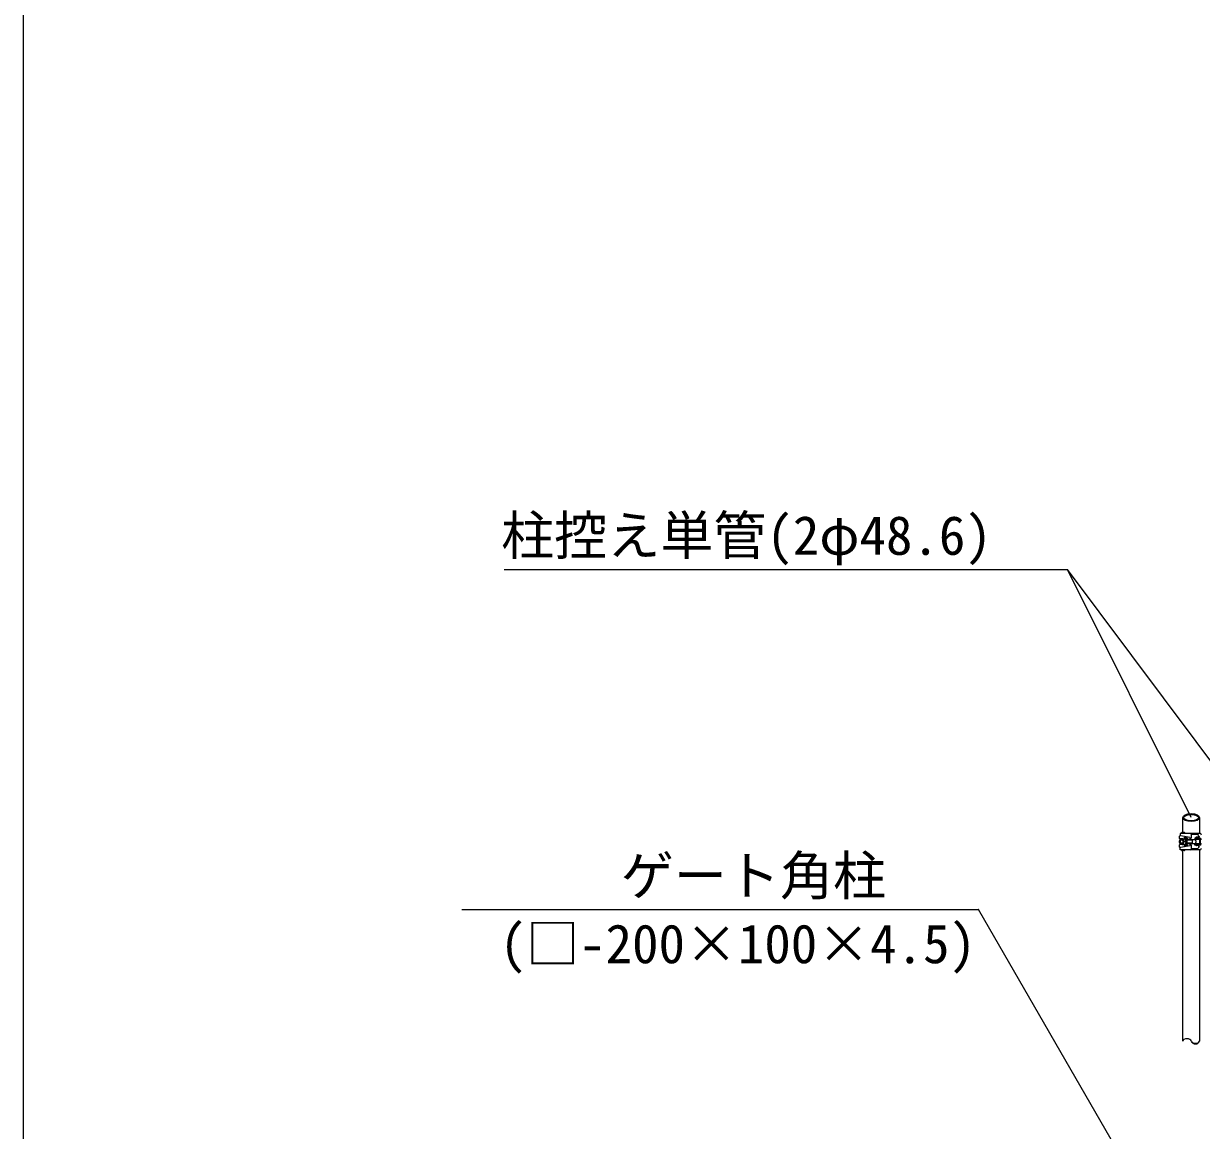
# Model space of a CAD drawing. Units: millimetres, scale not verified. Extents: x -13484 to 18716, y -23100 to 23100.
# Drawn here: x -13484 to -10074, y 9116 to 12320 of the extents above; entities that cross this region are included whole.
import ezdxf
from ezdxf.enums import TextEntityAlignment as Align

# ---------------------------------------------------------------- set-up
doc = ezdxf.new("R2010")
doc.units = ezdxf.units.MM
doc.header["$LTSCALE"] = 150
for name, color, linetype, lineweight in [('0-A_図面枠', 7, 'Continuous', 18), ('1-1_単管', 7, 'Continuous', 18), ('1-2_単管ｸﾗﾝﾌﾟ', 7, 'Continuous', 18), ('1-B_文字', 7, 'Continuous', 18)]:
    doc.layers.add(name, color=color, linetype=linetype, lineweight=lineweight)
doc.styles.add('ＭＳ ゴシック', font='')
doc.styles.get('ＭＳ ゴシック').set_extended_font_data('MS Gothic')

msp = doc.modelspace()

# ---------------------------------------------------------------- linework, layer by layer
at = {"layer": '0-A_図面枠'}
msp.add_lwpolyline([(-13484.2, 23100), (18715.8, 23100), (18715.8, 900), (-13484.2, 900)], close=True, dxfattribs=at)
at = {"layer": '1-1_単管'}
for p, q in [((-10127.8, 9978), (-10127.8, 10021.5)), ((-10079.2, 10021.5), (-10079.2, 9976)), ((-10127.8, 9374.7), (-10127.8, 9926)), ((-10079.2, 9928), (-10079.2, 9374.7))]:
    msp.add_line(p, q, dxfattribs=at)
msp.add_arc((-10091.3, 9379.1), 12.9, 200.078, 339.922, dxfattribs=at)
for centre, major_axis, ratio, start_param, end_param in [((-10103.5, 10021.5), (24.3, 0), 0.472425, 6.283185307179586, 12.566370614338759), ((-10103.2, 10021.5), (-22, 0), 0.417269, 3.141593, 9.424778), ((-10115.6, 9374.7), (-12.2, 0), 0.525605, 3.141593, 6.283185), ((-10091.3, 9374.7), (12.2, 0), 0.525605, 3.141593, 6.283185)]:
    msp.add_ellipse(centre, major_axis=major_axis, ratio=ratio, start_param=start_param, end_param=end_param, dxfattribs=at)
at = {"layer": '1-2_単管ｸﾗﾝﾌﾟ'}
for p, q in [((-10129.7, 9960), (-10135.8, 9960)), ((-10135.6, 9957), (-10135.6, 9960)), ((-10122.6, 9978), (-10130.7, 9978)), ((-10122.8, 9963), (-10122.8, 9965.1)), ((-10114.1, 9962), (-10121.6, 9964.7)), ((-10105.4, 9962), (-10105.5, 9962)), ((-10084.7, 9972.8), (-10102.1, 9972.8)), ((-10102.1, 9964.5), (-10102.1, 9972)), ((-10087.9, 9958), (-10087.9, 9958.8)), ((-10079.8, 9967.1), (-10082.4, 9964.5)), ((-10081.9, 9958), (-10081.9, 9958.8)), ((-10129.7, 9944), (-10135.8, 9944)), ((-10127.8, 9956.3), (-10134.8, 9956.3)), ((-10127.8, 9947.7), (-10134.8, 9947.7)), ((-10122.6, 9926), (-10130.7, 9926)), ((-10122.8, 9938.9), (-10122.8, 9941)), ((-10114.1, 9942), (-10121.7, 9939.3)), ((-10100.3, 9956.3), (-10116.5, 9956.3)), ((-10100.3, 9947.7), (-10116.5, 9947.7)), ((-10105.4, 9942), (-10105.5, 9942)), ((-10102.1, 9932), (-10102.1, 9939.5)), ((-10084.7, 9931.2), (-10102.1, 9931.2)), ((-10079.9, 9946), (-10089.9, 9946)), ((-10081.4, 9940.5), (-10088.4, 9940.5)), ((-10087.9, 9945.2), (-10087.9, 9946)), ((-10085.2, 9928), (-10085.2, 9928)), ((-10079.8, 9936.9), (-10083.4, 9940.5)), ((-10081.9, 9945.2), (-10081.9, 9946)), ((-10077.9, 9948), (-10077.9, 9956)), ((-10076.9, 9947), (-10076.9, 9957))]:
    msp.add_line(p, q, dxfattribs=at)
for points in [[(-10138.6, 9964.5), (-10138.6, 9964.5), (-10138.6, 9964.5), (-10138.6, 9964.5), (-10138.6, 9964.5), (-10138.6, 9964.5), (-10138.6, 9964.5)], [(-10102.2, 9972), (-10102.2, 9972), (-10102.2, 9972)], [(-10138.6, 9952), (-10138.6, 9952), (-10138.6, 9952), (-10138.6, 9952), (-10138.6, 9952), (-10138.6, 9952), (-10138.6, 9952)], [(-10138.6, 9939.5), (-10138.6, 9939.5), (-10138.6, 9939.5), (-10138.6, 9939.5), (-10138.6, 9939.5), (-10138.6, 9939.5), (-10138.6, 9939.5)], [(-10116.7, 9958.3), (-10116.7, 9958.3), (-10116.7, 9958.3), (-10116.7, 9958.2), (-10116.7, 9958.2), (-10116.7, 9958.2)], [(-10108.2, 9958.3), (-10108.2, 9958.3), (-10108.2, 9958.3), (-10108.2, 9958.2), (-10108.2, 9958.2), (-10108.2, 9958.2)], [(-10102.2, 9939.5), (-10102.2, 9939.5), (-10102.2, 9939.5), (-10102.2, 9939.5)], [(-10102.2, 9937.3), (-10102.2, 9937.2), (-10102.2, 9937.2), (-10102.2, 9937.2)], [(-10085.2, 9928), (-10085.2, 9928), (-10085.2, 9927.9), (-10085.2, 9927.9), (-10085.2, 9927.9), (-10085.2, 9927.9), (-10085.2, 9927.9), (-10085.2, 9928)], [(-10077, 9957), (-10077, 9957), (-10077, 9957), (-10077, 9957)]]:
    msp.add_lwpolyline(points, close=True, dxfattribs=at)
for points in [[(-10107, 9964), (-10133.8, 9969), (-10135.8, 9969)], [(-10078.7, 9976), (-10135.6, 9976), (-10135.6, 9969)], [(-10128.6, 9960.5), (-10128.9, 9960.5), (-10129.2, 9960.4), (-10129.4, 9960.2), (-10129.7, 9960), (-10130, 9959.7), (-10130.2, 9959.4), (-10130.4, 9959), (-10130.7, 9958.5), (-10130.9, 9958), (-10131, 9957.5), (-10131.2, 9957)], [(-10130.7, 9978), (-10130.7, 9978), (-10130.7, 9978)], [(-10130.7, 9976.1), (-10130.7, 9976.1), (-10130.7, 9976.1)], [(-10125.3, 9960.5), (-10125.5, 9959.8), (-10125.7, 9959), (-10125.9, 9958.3), (-10125.9, 9957.6), (-10126, 9956.9), (-10125.9, 9956.2), (-10125.7, 9955.5), (-10125.4, 9954.8), (-10125, 9954.1), (-10124.5, 9953.4), (-10124, 9952.7), (-10123.5, 9952), (-10117, 9952), (-10117.5, 9951.3), (-10118, 9950.6), (-10118.5, 9949.9), (-10118.9, 9949.2), (-10119.2, 9948.5), (-10119.4, 9947.7), (-10119.5, 9947.1), (-10119.4, 9946.4), (-10119.4, 9945.7), (-10119.2, 9945), (-10119, 9944.2), (-10118.8, 9943.5), (-10128.6, 9943.5), (-10128.3, 9943.5), (-10128.1, 9943.6), (-10127.8, 9943.8), (-10127.5, 9944), (-10127.3, 9944.3), (-10127.1, 9944.7), (-10126.8, 9945), (-10126.6, 9945.5), (-10126.4, 9946), (-10126.2, 9946.5), (-10126.1, 9947.1)], [(-10126.1, 9956.9), (-10126.2, 9957.5), (-10126.4, 9958), (-10126.6, 9958.5), (-10126.8, 9959), (-10127.1, 9959.4), (-10127.3, 9959.7), (-10127.5, 9960), (-10127.8, 9960.2), (-10128.1, 9960.4), (-10128.3, 9960.5), (-10128.6, 9960.5), (-10118.8, 9960.5), (-10118.5, 9960.1), (-10118.3, 9959.5), (-10118.1, 9959), (-10117.9, 9958.3), (-10117.6, 9957.6), (-10117.5, 9956.9), (-10117.3, 9956.2), (-10117.2, 9955.4), (-10117.1, 9954.6), (-10117.1, 9953.7), (-10117, 9952.9), (-10117, 9952), (-10117, 9951.2), (-10117.1, 9950.3), (-10117.1, 9949.5), (-10117.2, 9948.7), (-10117.3, 9947.9), (-10117.5, 9947.1), (-10117.6, 9946.4), (-10117.8, 9945.7), (-10118.1, 9945.1), (-10118.3, 9944.5), (-10118.5, 9944), (-10118.8, 9943.5), (-10119.1, 9943.1), (-10119.4, 9942.8), (-10119.7, 9942.6)], [(-10120.6, 9961.8), (-10121, 9961.8), (-10121.3, 9961.6), (-10121.6, 9961.5), (-10121.9, 9961.2), (-10122.2, 9960.9), (-10122.4, 9960.5)], [(-10117, 9952), (-10117.5, 9952.7), (-10118, 9953.4), (-10118.5, 9954.1), (-10118.9, 9954.8), (-10119.2, 9955.5), (-10119.4, 9956.2), (-10119.5, 9956.9), (-10119.4, 9957.6), (-10119.4, 9958.3), (-10119.2, 9959), (-10119, 9959.8), (-10118.8, 9960.5), (-10119.1, 9960.9), (-10119.4, 9961.2), (-10119.7, 9961.5), (-10120, 9961.6), (-10120.3, 9961.8), (-10120.6, 9961.8), (-10119.6, 9961.8), (-10119.3, 9961.8), (-10119, 9961.6), (-10118.7, 9961.5), (-10118.4, 9961.2), (-10118.1, 9960.9), (-10117.8, 9960.5), (-10117.5, 9960), (-10117.3, 9959.5), (-10117.1, 9958.9), (-10116.8, 9958.3), (-10116.7, 9957.6), (-10116.5, 9956.9), (-10116.3, 9956.1), (-10116.2, 9955.4), (-10116.1, 9954.5), (-10116, 9953.7), (-10116, 9952.9), (-10116, 9952), (-10116, 9951.1), (-10116, 9950.3)], [(-10105.4, 9959.8), (-10106.5, 9959.4), (-10106.9, 9959.2), (-10107.2, 9958.5), (-10107.2, 9958.3), (-10116.7, 9958.3)], [(-10102.2, 9972), (-10102.2, 9972), (-10102.2, 9972)], [(-10078.7, 9962), (-10092.9, 9962), (-10092.9, 9958.8), (-10078.7, 9958.8)], [(-10081.1, 9964.5), (-10088.6, 9964.5), (-10089.5, 9964.1), (-10089.9, 9963.3), (-10089.5, 9962.4), (-10088.6, 9962)], [(-10128.6, 9957), (-10135.6, 9957), (-10135.8, 9957), (-10135.9, 9956.9), (-10136, 9956.9), (-10136.2, 9956.7), (-10136.3, 9956.5), (-10136.4, 9956.3), (-10136.5, 9956.1), (-10136.7, 9955.8), (-10136.8, 9955.5), (-10136.9, 9955.2), (-10137, 9954.9), (-10137, 9954.5), (-10137.1, 9954.1), (-10137.2, 9953.7), (-10137.2, 9953.3), (-10137.3, 9952.9), (-10137.3, 9952.4), (-10137.3, 9952), (-10137.3, 9951.6), (-10137.3, 9951.1), (-10137.2, 9950.7), (-10137.2, 9950.3), (-10137.1, 9949.9), (-10137, 9949.5), (-10137, 9949.1), (-10136.9, 9948.8), (-10136.8, 9948.5), (-10136.7, 9948.2), (-10136.5, 9947.9), (-10136.4, 9947.7), (-10136.3, 9947.5), (-10136.2, 9947.3), (-10136, 9947.2), (-10135.9, 9947.1), (-10135.8, 9947), (-10135.6, 9947), (-10135.4, 9947), (-10135.3, 9947.1)], [(-10135.9, 9955.9), (-10136, 9955.8), (-10136.1, 9955.6), (-10136.2, 9955.5), (-10136.3, 9955.3), (-10136.4, 9955.1), (-10136.5, 9954.8), (-10136.5, 9954.6), (-10136.6, 9954.3), (-10136.7, 9954), (-10136.7, 9953.7), (-10136.8, 9953.4), (-10136.8, 9953), (-10136.8, 9952.7), (-10136.8, 9952.4), (-10136.8, 9952), (-10136.8, 9951.7), (-10136.8, 9951.3), (-10136.8, 9951), (-10136.8, 9950.6), (-10136.7, 9950.3), (-10136.7, 9950), (-10136.6, 9949.7), (-10136.5, 9949.4), (-10136.5, 9949.2), (-10136.4, 9948.9), (-10136.3, 9948.7), (-10136.2, 9948.5), (-10136.1, 9948.4), (-10136, 9948.2), (-10135.9, 9948.1), (-10135.8, 9948.1), (-10135.7, 9948), (-10135.6, 9948)], [(-10135.6, 9948), (-10135.5, 9948), (-10135.4, 9948.1), (-10135.3, 9948.1), (-10135.2, 9948.2), (-10135.1, 9948.4), (-10135, 9948.5), (-10134.9, 9948.7), (-10134.8, 9948.9), (-10134.7, 9949.2), (-10134.6, 9949.4), (-10134.6, 9949.7), (-10134.5, 9950), (-10134.5, 9950.3), (-10134.4, 9950.6), (-10134.4, 9951), (-10134.4, 9951.3), (-10134.3, 9951.7), (-10134.3, 9952), (-10134.3, 9952.4), (-10134.4, 9952.7), (-10134.4, 9953), (-10134.4, 9953.4), (-10134.5, 9953.7), (-10134.5, 9954), (-10134.6, 9954.3), (-10134.6, 9954.6), (-10134.7, 9954.8), (-10134.8, 9955.1), (-10134.9, 9955.3), (-10135, 9955.5), (-10135.1, 9955.6), (-10135.2, 9955.8), (-10135.3, 9955.9), (-10135.4, 9955.9), (-10135.5, 9956), (-10135.6, 9956), (-10135.7, 9956), (-10135.8, 9955.9), (-10135.9, 9955.9)], [(-10107, 9940), (-10133.8, 9935), (-10135.8, 9935)], [(-10135.6, 9944), (-10135.6, 9947), (-10128.6, 9947), (-10128.5, 9947), (-10128.3, 9947.1), (-10128.2, 9947.2), (-10128.1, 9947.3), (-10127.9, 9947.5), (-10127.8, 9947.7), (-10127.7, 9947.9), (-10127.5, 9948.2), (-10127.4, 9948.5), (-10127.3, 9948.8), (-10127.2, 9949.1), (-10127.2, 9949.5), (-10127.1, 9949.9), (-10127.1, 9950.3), (-10127, 9950.7), (-10127, 9951.1), (-10127, 9951.6), (-10127, 9952), (-10127, 9952.4), (-10127, 9952.9), (-10127, 9953.3), (-10127.1, 9953.7), (-10127.1, 9954.1), (-10127.2, 9954.5), (-10127.2, 9954.9), (-10127.3, 9955.2), (-10127.4, 9955.5), (-10127.5, 9955.8), (-10127.7, 9956.1), (-10127.8, 9956.3), (-10127.9, 9956.5), (-10128.1, 9956.7), (-10128.2, 9956.9), (-10128.3, 9956.9), (-10128.5, 9957), (-10128.6, 9957), (-10128.6, 9957)], [(-10135.3, 9947.1), (-10135.2, 9947.2), (-10135, 9947.3), (-10134.9, 9947.5), (-10134.8, 9947.7), (-10134.6, 9947.9), (-10134.5, 9948.2), (-10134.4, 9948.5), (-10134.3, 9948.8), (-10134.2, 9949.1), (-10134.2, 9949.5), (-10134.1, 9949.9), (-10134, 9950.3), (-10134, 9950.7), (-10133.9, 9951.1), (-10133.9, 9951.6), (-10133.9, 9952), (-10133.9, 9952.4), (-10133.9, 9952.9), (-10134, 9953.3), (-10134, 9953.7), (-10134.1, 9954.1), (-10134.2, 9954.5), (-10134.2, 9954.9), (-10134.3, 9955.2), (-10134.4, 9955.5), (-10134.5, 9955.8), (-10134.6, 9956.1), (-10134.8, 9956.3), (-10134.9, 9956.5), (-10135, 9956.7), (-10135.2, 9956.9), (-10135.3, 9956.9), (-10135.4, 9957), (-10135.6, 9957)], [(-10078.7, 9928), (-10135.6, 9928), (-10135.6, 9935)], [(-10131.2, 9947), (-10131, 9946.4), (-10130.8, 9945.9), (-10130.6, 9945.4), (-10130.4, 9945), (-10130.1, 9944.6), (-10129.9, 9944.2), (-10129.6, 9944), (-10129.4, 9943.8), (-10129.1, 9943.6), (-10128.8, 9943.5), (-10128.6, 9943.5)], [(-10130.7, 9928), (-10130.7, 9928), (-10130.7, 9928)], [(-10130.7, 9926.1), (-10130.7, 9926.1), (-10130.7, 9926.1)], [(-10125.7, 9955.5), (-10125.9, 9956.2), (-10126, 9956.9)], [(-10126, 9947.1), (-10125.9, 9947.7), (-10125.8, 9948.4), (-10125.7, 9949.1), (-10125.6, 9949.8), (-10125.5, 9950.5), (-10125.5, 9951.3), (-10125.5, 9952), (-10125.5, 9952.8), (-10125.5, 9953.5), (-10125.6, 9954.2), (-10125.7, 9954.9), (-10125.8, 9955.6)], [(-10125.3, 9943.5), (-10125.5, 9944.2), (-10125.7, 9945), (-10125.9, 9945.7), (-10125.9, 9946.4), (-10126, 9947.1), (-10125.9, 9947.7), (-10125.7, 9948.5), (-10125.4, 9949.2), (-10125, 9949.9), (-10124.5, 9950.6), (-10124, 9951.3), (-10123.5, 9952)], [(-10122.8, 9941), (-10122.8, 9941), (-10122.8, 9941)], [(-10122.8, 9941), (-10122.8, 9941), (-10122.8, 9941)], [(-10119.7, 9942.6), (-10120, 9942.4), (-10120.3, 9942.2), (-10120.6, 9942.2), (-10120.9, 9942.2), (-10121.2, 9942.3), (-10121.6, 9942.5), (-10121.9, 9942.8), (-10122.2, 9943.1), (-10122.4, 9943.5)], [(-10116, 9950.3), (-10116.1, 9949.5), (-10116.2, 9948.7), (-10116.3, 9947.9), (-10116.5, 9947.1), (-10116.7, 9946.4), (-10116.8, 9945.7), (-10117.1, 9945.1), (-10117.3, 9944.5), (-10117.5, 9944), (-10117.8, 9943.5), (-10118.1, 9943.1), (-10118.4, 9942.8), (-10118.7, 9942.6), (-10119, 9942.4), (-10119.3, 9942.2), (-10119.6, 9942.2), (-10120.6, 9942.2)], [(-10105.4, 9944.2), (-10106.5, 9944.6), (-10106.9, 9944.8), (-10107.2, 9945.5), (-10107.2, 9945.8), (-10116.7, 9945.8)], [(-10116.5, 9947), (-10091, 9947), (-10090.9, 9947), (-10090.7, 9947.1), (-10090.6, 9947.2), (-10090.4, 9947.3), (-10090.3, 9947.5), (-10090.2, 9947.7), (-10090, 9947.9), (-10089.9, 9948.2), (-10089.8, 9948.5), (-10089.7, 9948.8), (-10089.6, 9949.1), (-10089.6, 9949.5), (-10089.5, 9949.9), (-10089.4, 9950.3), (-10089.4, 9950.7), (-10089.4, 9951.1), (-10089.3, 9951.6), (-10089.3, 9952), (-10089.3, 9952.4), (-10089.4, 9952.9), (-10089.4, 9953.3), (-10089.4, 9953.7), (-10089.5, 9954.1), (-10089.6, 9954.5), (-10089.6, 9954.9), (-10089.7, 9955.2), (-10089.8, 9955.5), (-10089.9, 9955.8), (-10090, 9956.1), (-10090.2, 9956.3), (-10090.3, 9956.5), (-10090.4, 9956.7), (-10090.6, 9956.9), (-10090.7, 9956.9), (-10090.9, 9957), (-10091, 9957), (-10116.5, 9957)], [(-10102.2, 9939.5), (-10102.2, 9939.5), (-10102.2, 9939.5)], [(-10102.2, 9937.3), (-10102.2, 9937.3), (-10102.2, 9937.3)], [(-10101.1, 9947), (-10101, 9947), (-10100.9, 9947.1), (-10100.7, 9947.2), (-10100.6, 9947.3), (-10100.4, 9947.5), (-10100.3, 9947.7), (-10100.2, 9947.9), (-10100.1, 9948.2), (-10099.9, 9948.5), (-10099.8, 9948.8), (-10099.8, 9949.1), (-10099.7, 9949.5), (-10099.6, 9949.9), (-10099.6, 9950.3), (-10099.5, 9950.7), (-10099.5, 9951.1), (-10099.5, 9951.6), (-10099.5, 9952), (-10099.5, 9952.4), (-10099.5, 9952.9), (-10099.5, 9953.3), (-10099.6, 9953.7), (-10099.6, 9954.1), (-10099.7, 9954.5), (-10099.8, 9954.9), (-10099.8, 9955.2), (-10099.9, 9955.5), (-10100.1, 9955.8), (-10100.2, 9956.1), (-10100.3, 9956.3), (-10100.4, 9956.5), (-10100.6, 9956.7), (-10100.7, 9956.9), (-10100.9, 9956.9), (-10101, 9957), (-10101.1, 9957)], [(-10078.7, 9942), (-10092.9, 9942), (-10092.9, 9945.2), (-10078.7, 9945.2)], [(-10079.9, 9958), (-10089.9, 9958), (-10089.9, 9958), (-10089.9, 9958)], [(-10089.9, 9946.1), (-10089.9, 9946.1), (-10089.9, 9946.1)], [(-10088.4, 9940.6), (-10088.4, 9940.6), (-10088.4, 9940.6)], [(-10078, 9956), (-10078, 9956), (-10078, 9956), (-10078, 9956), (-10078, 9956.1)]]:
    msp.add_lwpolyline(points, dxfattribs=at)
for centre, radius, start, end in [((-10133.7, 9964.5), 4.96, 115.606, 179.769), ((-10133.7, 9964.5), 4.96, 180.364, 244.66), ((-10130.7, 9977), 0.96, 89.876, 270.124), ((-10125.8, 9963), 2.95, 303.777, 359.345), ((-10122.7, 9977.1), 0.96, 272.926, 87.074), ((-10112.7, 9958.3), 3.98, 109.722, 180.026), ((-10104.2, 9958.3), 3.95, 109.418, 179.936), ((-10106.2, 9972), 3.96, 0.018, 89.348), ((-10107.2, 9966.8), 4.95, 290.249, 359.703), ((-10107.2, 9964.6), 4.95, 290.156, 359.552), ((-10075.2, 9976), 9.96, 180.185, 243.12), ((-10081.2, 9963.3), 1.21, 271.644, 88.1), ((-10078.7, 9971.1), 4.96, 359.957, 89.475), ((-10078.7, 9957), 4.96, 0.016, 89.542), ((-10078.7, 9957), 1.76, 359.977, 88.405), ((-10134.2, 9952), 4.47, 124.858, 179.99), ((-10134.2, 9952), 4.46, 180.49, 235.682), ((-10133.7, 9939.5), 4.95, 115.472, 179.967), ((-10133.7, 9939.5), 4.95, 180.472, 244.843), ((-10130.7, 9927.1), 0.96, 89.876, 270.124), ((-10125.8, 9941), 2.97, 0.036, 55.322), ((-10122.7, 9927.1), 0.96, 273.107, 87.115), ((-10112.7, 9945.8), 3.96, 180.643, 250.879), ((-10104.2, 9945.8), 3.95, 180.628, 250.973), ((-10106.2, 9932.1), 3.96, 270.656, 359.503), ((-10107.2, 9939.5), 4.95, 359.85, 69.366), ((-10107.2, 9937.3), 4.95, 0.003, 69.52), ((-10089.9, 9956.1), 1.95, 90.006, 150.893), ((-10089.9, 9948), 1.95, 211.285, 270.035), ((-10088.4, 9942), 1.46, 181.651, 270.086), ((-10075.2, 9928), 9.95, 117.011, 180.002), ((-10081.4, 9942), 1.46, 271.454, 358.546), ((-10079.9, 9956.1), 1.97, 359.923, 88.63), ((-10079.9, 9948), 1.97, 271.341, 358.66), ((-10078.7, 9947.1), 4.95, 270.428, 359.572), ((-10078.7, 9933), 4.95, 270.428, 359.572), ((-10078.7, 9947), 1.76, 271.651, 359.074)]:
    msp.add_arc(centre, radius, start, end, dxfattribs=at)
at = {"layer": '1-B_文字'}
for p, q in [((-12093.1, 10740), (-10461.9, 10740)), ((-10461.4, 10740), (-10461.9, 10740)), ((-9924.8, 10021.5), (-10461.4, 10740)), ((-10103.2, 10021.5), (-10461.4, 10740)), ((-12215.5, 9755.1), (-10720.1, 9755.1)), ((-10719.5, 9755.1), (-10720.1, 9755.1)), ((-10013.2, 8531.8), (-10719.5, 9755.1))]:
    msp.add_line(p, q, dxfattribs=at)

# ---------------------------------------------------------------- texts
at = {"layer": '1-B_文字', "style": 'ＭＳ ゴシック'}
for s, p in [('柱控え単管(2φ48.6)\u3000\u3000', (-12101.3, 10748.6)), ('\u3000\u3000\u3000ゲート角柱\u3000\u3000\u3000\u3000', (-12215.5, 9763.7)), ('(□-200×100×4.5)', (-12105.7, 9566.2))]:
    msp.add_text(s, height=112.6, dxfattribs=at).set_placement(p, align=Align.BOTTOM_LEFT)

doc.saveas('drawing.dxf')
